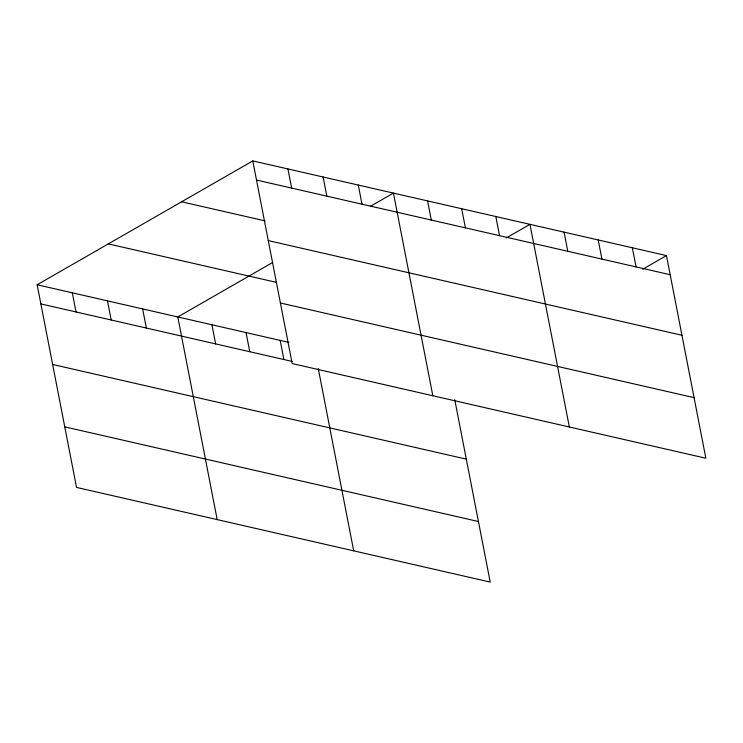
<?xml version="1.0" encoding="UTF-8"?>
<svg xmlns="http://www.w3.org/2000/svg" width="743" height="743" viewBox="0 0 743 743"><rect width="100%" height="100%" fill="white"/><g stroke="black" fill="none" stroke-linecap="round" stroke-linejoin="round"><path stroke-width="1.11" d="M454.753 399.697L490.213 582.085L76.538 487.417L37.15 284.773L252.787 160.915L666.462 255.583L705.85 458.227L292.175 363.559L252.787 160.915M272.737 262.428L177.8 316.964L217.188 519.608M370.701 206.155L393.437 193.096L432.825 395.74M506.224 237.964L529.945 224.34L569.342 426.984M642.741 269.207L666.462 255.583M256.511 180.047L670.177 274.715M181.626 201.79L265.14 220.903M268.279 240.602L681.953 335.269M108.311 243.899L276.48 282.386M280.408 302.995L694.083 397.663M37.15 284.773L288.99 342.412M40.865 303.906L292.705 361.544M52.642 364.469L466.307 459.137M64.771 426.863L478.436 521.53M632.33 247.772L636.054 266.904M598.208 239.961L601.923 259.093M564.076 232.15L567.791 251.283M495.822 216.529L499.537 235.661M461.691 208.718L465.415 227.85M427.569 200.907L431.284 220.039M358.275 185.053L361.999 204.186M323.112 177.01L326.836 196.143M287.95 168.958L291.674 188.09M318.245 368.454L353.696 550.842M280.185 340.396L283.9 359.528M246.054 332.585L249.769 351.718M211.922 324.775L215.646 343.907M142.637 308.921L146.352 328.053M107.475 300.869L111.19 320.001M72.312 292.826L76.027 311.958"/></g></svg>
